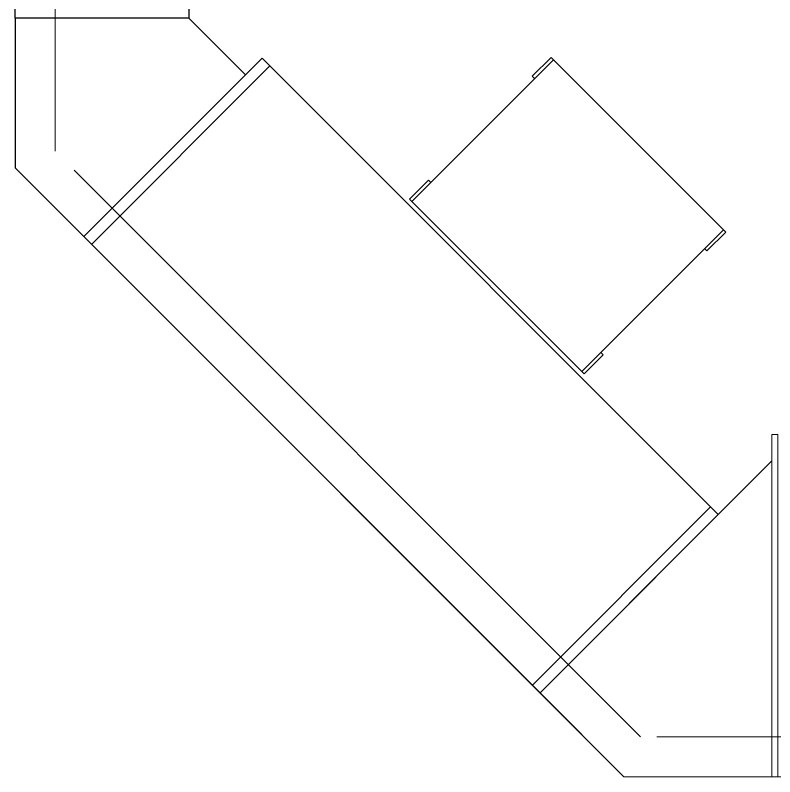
# Model space of a CAD drawing. Header units: inches. Extents: x 0 to 5040, y 0 to 3600.
# Drawn here: x 4241.7 to 4355.5, y 1404.2 to 1518.3 of the extents above; entities that cross this region are included whole.
import ezdxf

# ---------------------------------------------------------------- set-up
doc = ezdxf.new("R2010")
doc.units = ezdxf.units.IN
doc.header["$LTSCALE"] = 240
doc.header["$MEASUREMENT"] = 0
doc.linetypes.add('XFLOOR$0$base-fp$0$DASHED', pattern=[0.75, 0.5, -0.25])
doc.linetypes.add('XFLOOR$0$base-fp$0$HIDDEN', pattern=[0.375, 0.25, -0.125])
doc.layers.get('0').update_dxf_attribs({"linetype": 'CONTINUOUS'})
doc.layers.add('LEADER', color=4, linetype='CONTINUOUS')
doc.layers.add('XFLOOR$0$base-fp$0$A-EQPM-GROC', color=8, linetype='CONTINUOUS')
for name, color, linetype, lineweight in [('XFLOOR$0$base-fp$0$A-EQPM-GROC_EXST', 8, 'CONTINUOUS', 18), ('XFLOOR$0$base-fp$0$A-EQPM-REFR_EXST', 8, 'CONTINUOUS', 18), ('XFLOOR$0$base-fp$0$A-FLOR-CMIL', 8, 'CONTINUOUS', 25), ('XFLOOR$0$base-fp$0$A-SOFF-INTR_EXST', 8, 'XFLOOR$0$base-fp$0$HIDDEN', 18)]:
    doc.layers.add(name, color=color, linetype=linetype, lineweight=lineweight)

# ---------------------------------------------------------------- blocks, each defined once
blk = doc.blocks.new('XFLOOR$0$base-fp$0$A-D051C-SS-3SLS30C-P')
for p, q in [((0, 0), (-0.5, 0)), ((-0.5, 0), (-0.5, -4)), ((0, 0), (36, 0)), ((0, -30), (0, 0)), ((36, 0), (36, -30)), ((36, 0), (36.5, 0)), ((36.5, 0), (36.5, -4)), ((-0.5, -4), (0, -4)), ((36.5, -4), (36, -4)), ((-0.5, -26), (0, -26)), ((-0.5, -30), (-0.5, -26)), ((36.5, -26), (36, -26)), ((36.5, -30), (36.5, -26)), ((0, -30), (-0.5, -30)), ((36, -30), (0, -30)), ((36, -30), (36.5, -30))]:
    blk.add_line(p, q)
blk = doc.blocks.new('XFLOOR')
at = {"layer": 'XFLOOR$0$base-fp$0$A-EQPM-GROC', "color": 8}
blk.add_lwpolyline([(2612.5, 1447.82), (2604, 1456.32), (2578, 1456.32), (2578, 1433.91), (2588.3, 1423.62)], close=True, dxfattribs=at)
at = {"layer": 'XFLOOR$0$base-fp$0$A-EQPM-GROC_EXST', "color": 8}
blk.add_lwpolyline([(2656.62, 1355.29), (2669.2, 1342.71), (2691.36, 1342.71), (2691.36, 1390.03), (2656.62, 1355.29), (2656.62, 1355.29)], dxfattribs=at)
at = {"layer": 'XFLOOR$0$base-fp$0$A-EQPM-REFR_EXST', "color": 8}
for p, q in [((2588.3, 1423.62), (2614.99, 1450.31)), ((2614.99, 1450.31), (2683.32, 1381.98)), ((2589.45, 1422.47), (2616.14, 1449.16)), ((2656.62, 1355.29), (2588.3, 1423.62)), ((2655.47, 1356.44), (2682.17, 1383.13)), ((2683.32, 1381.98), (2656.62, 1355.29))]:
    blk.add_line(p, q, dxfattribs=at)
blk.add_lwpolyline([(2692.23, 1393.96), (2691.36, 1393.96), (2691.36, 1342.71), (2692.23, 1342.71)], close=True, dxfattribs=at)
at = {"layer": 'XFLOOR$0$base-fp$0$A-FLOR-CMIL', "color": 8}
blk.add_lwpolyline([(2604, 1456.32), (2578, 1456.32), (2578, 1528.82), (2604, 1528.82)], close=True, dxfattribs=at)
at = {"layer": 'XFLOOR$0$base-fp$0$A-SOFF-INTR_EXST', "color": 8, "linetype": 'XFLOOR$0$base-fp$0$DASHED'}
for p, q in [((2578, 1433.91), (2578, 1548.01)), ((2584, 1436.4), (2584, 1545.53)), ((2671.69, 1348.71), (2584, 1436.4)), ((2669.2, 1342.71), (2578, 1433.91)), ((2794.14, 1348.71), (2671.69, 1348.71)), ((2791.65, 1342.71), (2669.2, 1342.71))]:
    blk.add_line(p, q, dxfattribs=at)
at = {"layer": 'XFLOOR$0$base-fp$0$A-EQPM-GROC_EXST', "color": 8, "rotation": 314.9999999999724}
blk.add_blockref('XFLOOR$0$base-fp$0$A-D051C-SS-3SLS30C-P', (2658.64, 1450.09), dxfattribs=at)

msp = doc.modelspace()

# ---------------------------------------------------------------- block references
at = {"layer": 'LEADER'}
msp.add_blockref('XFLOOR', (1663.69, 61.54), dxfattribs=at)

doc.saveas('drawing.dxf')
